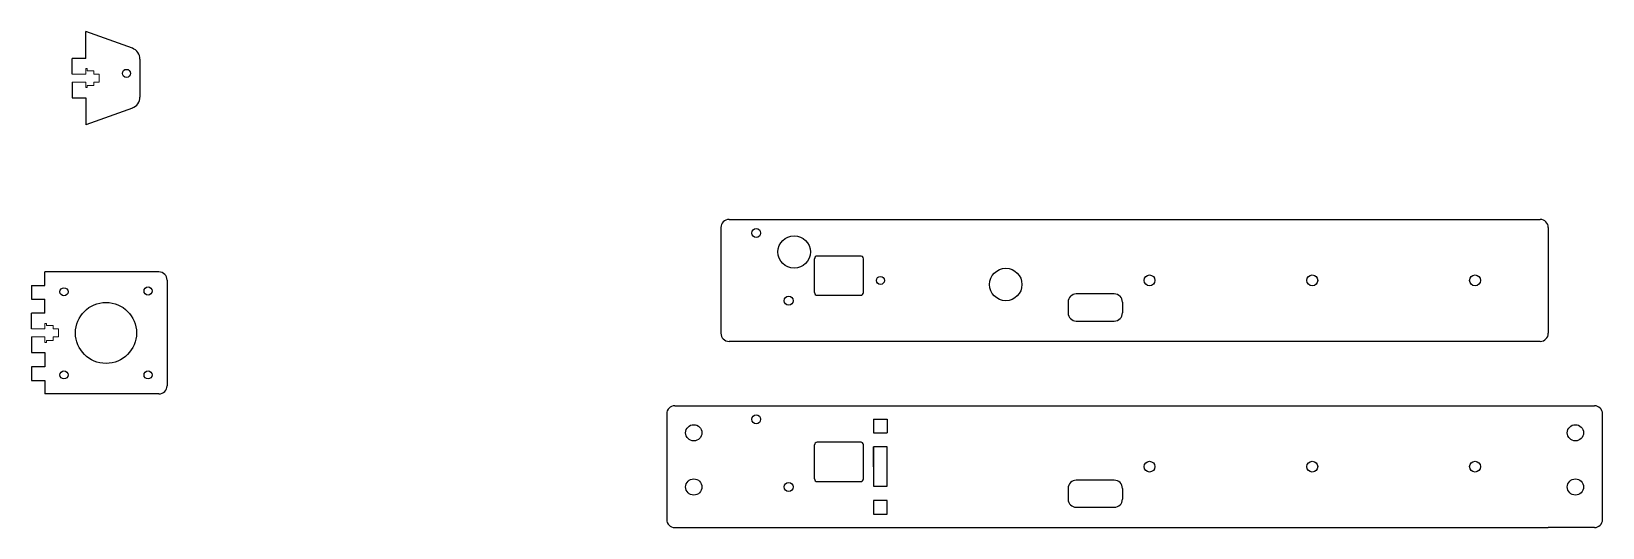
# Model space of a CAD drawing. Extents: x -112 to 468, y -230 to -47.
import ezdxf

# ---------------------------------------------------------------- set-up
doc = ezdxf.new("R2010")
doc.units = 0
doc.layers.get('0').update_dxf_attribs({"linetype": 'CONTINUOUS'})

msp = doc.modelspace()

# ---------------------------------------------------------------- linework, layer by layer
for p, q in [((-91.51, -56.78), (-91.51, -46.78)), ((-74.33, -53.02), (-91.51, -46.78)), ((-91.51, -56.78), (-96.51, -56.78)), ((-96.51, -62.56), (-96.51, -56.78)), ((-71.51, -57.04), (-71.51, -71.04)), ((-96.51, -65.52), (-96.51, -71.29)), ((-96.51, -71.29), (-91.51, -71.29)), ((-91.51, -71.29), (-91.51, -81.29)), ((-74.33, -75.07), (-91.51, -81.29)), ((142.64, -119.21), (142.64, -158.21)), ((145.64, -116.21), (444.64, -116.21)), ((447.64, -119.21), (447.64, -158.21)), ((177.14, -143.21), (177.14, -130.71)), ((193.94, -129.71), (178.14, -129.71)), ((195.14, -143.21), (195.14, -130.71)), ((-64.53, -135.6), (-106.53, -135.6)), ((-106.53, -140.6), (-106.53, -135.6)), ((-61.53, -138.6), (-61.53, -177.6)), ((-111.53, -140.6), (-106.53, -140.6)), ((-111.53, -140.6), (-111.53, -145.6)), ((178.14, -144.21), (194.14, -144.21)), ((287.64, -143.71), (273.64, -143.71)), ((-111.53, -145.6), (-106.53, -145.6)), ((-106.53, -150.84), (-106.53, -145.6)), ((270.64, -146.71), (270.64, -150.71)), ((290.64, -146.71), (290.64, -150.71)), ((-106.53, -150.84), (-111.53, -150.84)), ((-111.53, -156.62), (-111.53, -150.84)), ((273.64, -153.71), (287.64, -153.71)), ((-111.53, -159.58), (-111.53, -165.36)), ((444.64, -161.21), (145.64, -161.21)), ((-111.53, -165.36), (-106.53, -165.36)), ((-106.53, -165.36), (-106.53, -170.6)), ((-106.53, -170.6), (-111.53, -170.6)), ((-111.53, -170.6), (-111.53, -175.6)), ((-111.53, -175.6), (-106.53, -175.6)), ((-106.53, -175.6), (-106.53, -180.6)), ((-64.53, -180.6), (-106.53, -180.6)), ((125.64, -184.97), (464.64, -184.97)), ((122.64, -187.97), (122.64, -226.97)), ((198.94, -189.97), (203.94, -189.97)), ((198.94, -189.97), (198.94, -194.97)), ((203.94, -189.97), (203.94, -194.97)), ((467.64, -226.97), (467.64, -187.97)), ((198.94, -194.97), (203.94, -194.97)), ((177.14, -211.97), (177.14, -199.47)), ((193.94, -198.47), (178.14, -198.47)), ((195.14, -211.97), (195.14, -199.47)), ((198.94, -207.48), (198.94, -200.21)), ((198.94, -200.21), (198.94, -214.73)), ((203.94, -200.21), (198.94, -200.21)), ((203.94, -200.21), (198.94, -200.21)), ((198.94, -205.99), (198.94, -200.21)), ((203.94, -214.73), (203.94, -200.21)), ((178.14, -212.97), (194.14, -212.97)), ((198.94, -208.95), (198.94, -214.73)), ((287.64, -212.47), (273.64, -212.47)), ((198.94, -214.73), (203.94, -214.73)), ((198.94, -214.73), (203.94, -214.73)), ((203.94, -219.97), (198.94, -219.97)), ((198.94, -219.97), (198.94, -224.97)), ((203.94, -224.97), (203.94, -219.97)), ((270.64, -215.47), (270.64, -219.47)), ((290.64, -215.47), (290.64, -219.47)), ((198.94, -224.97), (203.94, -224.97)), ((273.64, -222.47), (287.64, -222.47)), ((125.64, -229.97), (142.64, -229.97)), ((142.64, -229.97), (447.64, -229.97)), ((464.64, -229.97), (447.64, -229.97))]:
    msp.add_line(p, q)
at = {"color": 7, "linetype": 'Continuous', "lineweight": 15}
for p, q in [((-96.51, -62.56), (-91.51, -62.56)), ((-91.51, -60.54), (-91.01, -60.54)), ((-91.51, -62.56), (-91.51, -60.54)), ((-91.01, -60.54), (-91.01, -61.29)), ((-91.01, -61.29), (-88.51, -61.29)), ((-88.51, -61.29), (-88.51, -62.56)), ((-88.51, -62.56), (-86.51, -62.56)), ((-86.51, -62.56), (-86.51, -65.52)), ((-91.51, -65.52), (-96.51, -65.52)), ((-91.51, -67.54), (-91.51, -65.52)), ((-91.01, -67.54), (-91.51, -67.54)), ((-91.01, -66.79), (-91.01, -67.54)), ((-88.51, -66.79), (-91.01, -66.79)), ((-88.51, -65.52), (-88.51, -66.79)), ((-86.51, -65.52), (-88.51, -65.52)), ((-106.53, -154.6), (-106.03, -154.6)), ((-106.53, -156.62), (-106.53, -154.6)), ((-106.03, -154.6), (-106.03, -155.35)), ((-106.03, -155.35), (-103.53, -155.35)), ((-103.53, -155.35), (-103.53, -156.62)), ((-111.53, -156.62), (-106.53, -156.62)), ((-106.53, -159.58), (-111.53, -159.58)), ((-106.53, -161.6), (-106.53, -159.58)), ((-106.03, -161.6), (-106.53, -161.6)), ((-106.03, -160.85), (-106.03, -161.6)), ((-103.53, -160.85), (-106.03, -160.85)), ((-103.53, -156.62), (-101.53, -156.62)), ((-103.53, -159.58), (-103.53, -160.85)), ((-101.53, -159.58), (-103.53, -159.58)), ((-101.53, -156.62), (-101.53, -159.58)), ((203.94, -205.99), (203.94, -203.97)), ((203.94, -210.97), (203.94, -208.95))]:
    msp.add_line(p, q, dxfattribs=at)
for centre, radius in [((-76.51, -62.29), 1.5), ((169.64, -128.21), 5.98), ((201.44, -138.72), 1.5), ((247.64, -140.21), 5.98), ((300.64, -138.71), 2), ((360.64, -138.71), 2), ((420.64, -138.71), 2), ((-99.53, -142.9), 1.5), ((-68.53, -142.6), 1.5), ((-84.03, -158.1), 11.25), ((-99.53, -173.6), 1.5), ((-68.53, -173.6), 1.5), ((132.64, -194.97), 3), ((457.64, -194.97), 3), ((300.64, -207.47), 2), ((360.64, -207.47), 2), ((420.64, -207.47), 2), ((132.64, -214.97), 3), ((457.64, -214.97), 3)]:
    msp.add_circle(centre, radius)
at = {"color": 7, "linetype": 'Continuous'}
for centre in [(155.64, -121.21), (167.64, -146.21), (155.64, -189.97), (167.64, -214.97)]:
    msp.add_circle(centre, 1.65, dxfattribs=at)
for centre, radius, start, end in [((-75.79, -57.04), 4.28, 0, 70.03223), ((-75.79, -71.04), 4.28, 289.92558, 360), ((145.64, -119.21), 3, 90, 180), ((444.64, -119.21), 3, 0, 90), ((178.14, -130.71), 1, 90, 180), ((194.13, -130.71), 1.02, 0, 100.38886), ((-64.53, -138.6), 3, 0, 90), ((178.14, -143.21), 1, 180, 270), ((194.14, -143.21), 1, 270, 0), ((273.64, -146.71), 3, 90, 180), ((287.64, -146.71), 3, 0, 90), ((273.64, -150.71), 3, 180, 270), ((287.64, -150.71), 3, 270, 0), ((145.64, -158.21), 3, 180, 270), ((444.64, -158.21), 3, 270, 0), ((-64.53, -177.6), 3, 270, 0), ((125.64, -187.97), 3, 90, 180), ((464.64, -187.97), 3, 0, 90), ((178.14, -199.47), 1, 90, 180), ((194.13, -199.47), 1.02, 0, 100.38886), ((178.14, -211.97), 1, 180, 270), ((194.14, -211.97), 1, 270, 0), ((273.64, -215.47), 3, 90, 180), ((287.64, -215.47), 3, 0, 90), ((273.64, -219.47), 3, 180, 270), ((287.64, -219.47), 3, 270, 0), ((125.64, -226.97), 3, 180, 270), ((464.64, -226.97), 3, 270, 0)]:
    msp.add_arc(centre, radius, start, end)

doc.saveas('drawing.dxf')
